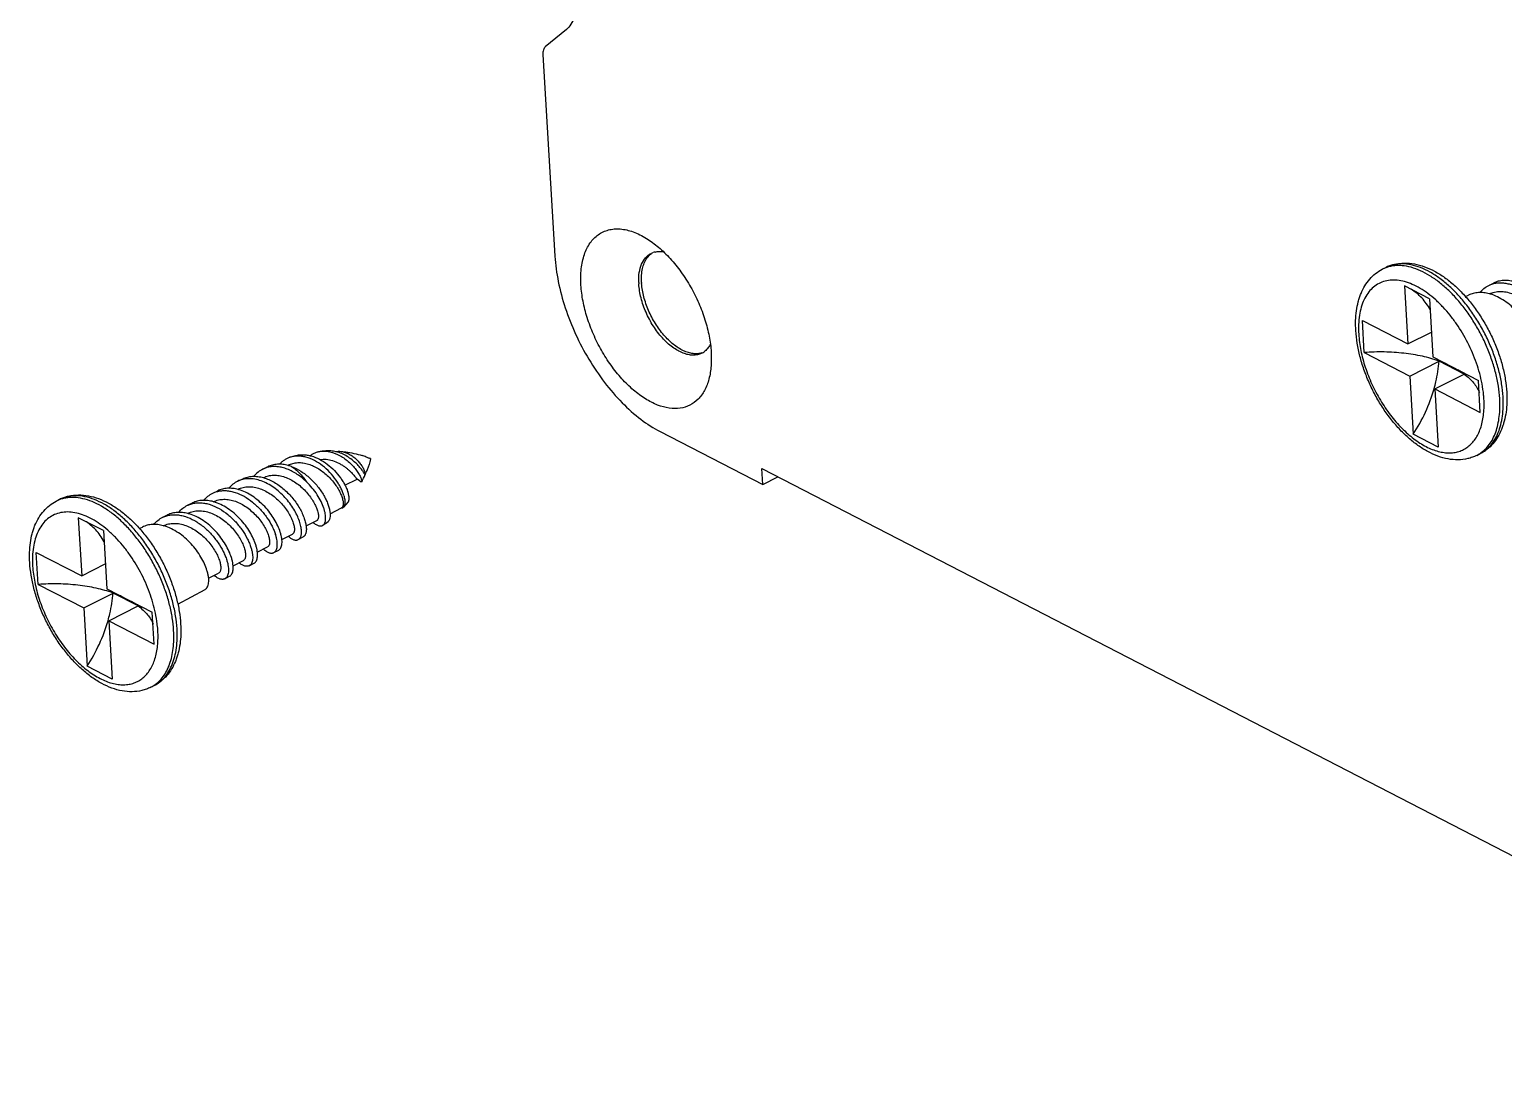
# Model space of a CAD drawing. Header units: millimetres. Extents: x 729 to 1323, y 87 to 507.
# Drawn here: x 1013.6 to 1072.9, y 295.1 to 337.3 of the extents above; entities that cross this region are included whole.
import ezdxf

# ---------------------------------------------------------------- set-up
doc = ezdxf.new("R2010")
doc.units = ezdxf.units.MM
doc.layers.add('02___PRT_ALL_AXES', color=7, linetype='Continuous')

msp = doc.modelspace()

# ---------------------------------------------------------------- linework, layer by layer
at = {"color": 7, "linetype": 'Continuous'}
for p, q in [((1035.206, 337.282), (1034.355, 336.578)), ((1034.259, 336.274), (1034.744, 328.16)), ((1041.031, 324.29), (1041.028, 323.745)), ((1038.976, 321.102), (1043.108, 318.97)), ((1024.013, 319.752), (1023.983, 319.736)), ((1023.013, 319.247), (1023.016, 319.246)), ((1026.294, 318.942), (1026.786, 319.191)), ((1027.084, 319.397), (1027.062, 319.432)), ((1027.106, 319.369), (1027.105, 319.369)), ((1043.108, 318.97), (1043.069, 319.615)), ((1043.069, 319.615), (1090.641, 295.067)), ((1043.108, 318.97), (1043.718, 319.28)), ((1021.997, 318.781), (1021.975, 318.77)), ((1025.695, 317.793), (1026.154, 318.026)), ((1019.98, 317.811), (1019.962, 317.801)), ((1024.728, 317.302), (1025.156, 317.519)), ((1023.752, 316.753), (1024.18, 316.97)), ((1022.766, 316.252), (1023.183, 316.464)), ((1021.789, 315.703), (1022.207, 315.915)), ((1020.803, 315.202), (1021.21, 315.408))]:
    msp.add_line(p, q, dxfattribs=at)
msp.add_lwpolyline([(1026.78, 319.195), (1026.877, 319.133), (1026.946, 319.08)], dxfattribs=at)
for centre, radius, start, end in [((1038.933, 327.634), 0.711, 110.07855, 116.90664), ((1038.939, 327.616), 0.729, 103.08994, 110.05716), ((1068.635, 326.453), 1.324, 110.41524, 116.90648), ((1040.603, 327.19), 2.49, 181.9437, 183.42799), ((1040.787, 327.251), 2.562, 183.42498, 184.18968), ((1071.912, 325.046), 1.656, 73.48481, 74.90269), ((1040.328, 324.887), 0.709, 296.92167, 302.25976), ((1040.32, 324.9), 0.723, 302.28281, 309.6027), ((1023.558, 318.111), 1.686, 69.82317, 74.56663), ((1025.42, 319.066), 1.252, 77.67263, 78.76339), ((1071.242, 321.32), 1.319, 296.92025, 303.40124), ((1022.412, 318.2), 1.004, 103.22156, 115.63075), ((1023.425, 318.695), 0.996, 103.54917, 115.63575), ((1027.033, 319.386), 0.0749, 346.51564, 350.36227), ((1021.574, 317.212), 1.612, 73.91614, 74.91524), ((1015.276, 317.121), 1.324, 110.41524, 116.90648), ((1020.563, 316.706), 1.633, 73.79475, 74.5011), ((1019.561, 316.214), 1.642, 73.50118, 75.31722), ((1018.552, 315.714), 1.656, 73.48481, 74.90269), ((1017.883, 311.988), 1.319, 296.92025, 303.40124)]:
    msp.add_arc(centre, radius, start, end, dxfattribs=at)
for points, start_tangent, end_tangent in [([(1035.591, 338.497), (1035.584, 338.11), (1035.515, 337.771), (1035.388, 337.491), (1035.206, 337.282)], (0.05971, -0.998216), (-0.770734, -0.637157)), ([(1034.355, 336.578), (1034.309, 336.526), (1034.278, 336.456), (1034.26, 336.371), (1034.259, 336.274)], (-0.770734, -0.637157), (0.05971, -0.998216)), ([(1035.791, 326.995), (1035.805, 327.653), (1035.93, 328.227), (1036.161, 328.69), (1036.313, 328.875), (1036.488, 329.024), (1036.683, 329.138), (1036.896, 329.214), (1037.125, 329.253), (1037.369, 329.253), (1037.886, 329.138), (1038.425, 328.874)], (-0.05971, 0.998216), (0.851143, -0.524933)), ([(1038.425, 328.874), (1038.911, 328.518), (1039.38, 328.063), (1039.815, 327.524), (1040.202, 326.92), (1040.527, 326.272), (1040.779, 325.603), (1040.949, 324.934), (1041.031, 324.29)], (0.851143, -0.524933), (0.05971, -0.998216)), ([(1034.744, 328.16), (1034.878, 327.14), (1035.158, 326.08), (1035.574, 325.024), (1036.108, 324.009), (1036.741, 323.077), (1037.448, 322.261), (1038.203, 321.594), (1038.976, 321.102)], (0.05971, -0.998216), (0.888661, -0.458564)), ([(1038.115, 327.106), (1038.137, 327.501), (1038.231, 327.836), (1038.392, 328.096), (1038.495, 328.193), (1038.611, 328.268)], (-0.033832, 0.999428), (0.891663, 0.4527)), ([(1038.229, 327.098), (1038.23, 327.39), (1038.267, 327.657), (1038.45, 328.086)], (-0.05971, 0.998216), (0.583778, 0.811913)), ([(1038.45, 328.086), (1038.489, 328.136), (1038.622, 328.262)], (0.583778, 0.811913), (0.804232, 0.594315)), ([(1038.774, 328.327), (1038.854, 328.341), (1039.111, 328.335)], (0.97394, 0.226808), (0.987316, -0.15877)), ([(1066.969, 325.162), (1066.963, 325.57), (1066.996, 325.958), (1067.068, 326.323), (1067.119, 326.496), (1067.18, 326.661), (1067.334, 326.967), (1067.529, 327.235), (1067.764, 327.46), (1068.036, 327.634)], (-0.05971, 0.998216), (0.891643, 0.45274)), ([(1068.171, 327.702), (1068.349, 327.78), (1068.535, 327.836), (1068.925, 327.884), (1069.328, 327.848), (1069.735, 327.736), (1070.141, 327.553), (1070.54, 327.303), (1070.928, 326.993), (1071.299, 326.629), (1071.649, 326.216), (1071.971, 325.763), (1072.259, 325.277), (1072.509, 324.768), (1072.716, 324.245), (1072.875, 323.717), (1072.985, 323.194), (1073.042, 322.684)], (0.891643, 0.45274), (0.05971, -0.998216)), ([(1072.895, 322.501), (1072.838, 323.017), (1072.726, 323.552), (1072.564, 324.094), (1072.353, 324.633), (1072.098, 325.16), (1071.803, 325.663), (1071.475, 326.133), (1071.12, 326.56), (1070.744, 326.937), (1070.355, 327.257), (1069.961, 327.512), (1069.569, 327.698), (1069.187, 327.812), (1068.822, 327.851), (1068.648, 327.842), (1068.481, 327.814), (1068.322, 327.768), (1068.171, 327.702)], (-0.05971, 0.998216), (-0.891658, -0.45271)), ([(1072.76, 322.433), (1072.705, 322.934), (1072.599, 323.452), (1072.445, 323.979), (1072.244, 324.503), (1072.002, 325.017), (1071.721, 325.51), (1071.408, 325.973), (1071.068, 326.398), (1070.707, 326.777), (1070.332, 327.103), (1069.95, 327.37), (1069.568, 327.574), (1069.192, 327.71), (1068.83, 327.776), (1068.656, 327.782), (1068.489, 327.77), (1068.327, 327.741), (1068.174, 327.694)], (-0.05971, 0.998216), (-0.937157, -0.348907)), ([(1041.028, 323.744), (1040.938, 323.209), (1040.761, 322.757), (1040.503, 322.404), (1040.173, 322.163), (1039.782, 322.042), (1039.345, 322.044), (1038.875, 322.17), (1038.389, 322.416), (1037.904, 322.773), (1037.437, 323.228), (1037.002, 323.767), (1036.617, 324.37), (1036.293, 325.017), (1036.042, 325.685), (1035.873, 326.352), (1035.791, 326.995)], (-0.078903, -0.996882), (-0.05971, 0.998216)), ([(1040.649, 324.255), (1040.483, 324.195), (1040.3, 324.176), (1040.105, 324.197), (1039.9, 324.258), (1039.479, 324.494), (1039.069, 324.867), (1038.703, 325.348), (1038.409, 325.9), (1038.209, 326.479), (1038.118, 327.042)], (-0.891663, -0.4527), (-0.05971, 0.998216)), ([(1040.652, 324.268), (1040.484, 324.235), (1040.302, 324.239), (1040.111, 324.279), (1039.914, 324.355), (1039.513, 324.609), (1039.128, 324.982), (1038.786, 325.449), (1038.511, 325.976), (1038.321, 326.527), (1038.231, 327.064)], (-0.953655, -0.300903), (-0.073027, 0.99733)), ([(1070.487, 326.101), (1070.185, 326.399), (1069.873, 326.655), (1069.557, 326.864), (1069.242, 327.025), (1068.932, 327.134), (1068.633, 327.189), (1068.349, 327.19), (1068.085, 327.137), (1067.845, 327.03), (1067.632, 326.871), (1067.451, 326.663), (1067.303, 326.409), (1067.191, 326.113), (1067.116, 325.779), (1067.081, 325.413), (1067.086, 325.02)], (-0.683015, 0.730404), (0.05971, -0.998216)), ([(1071.956, 326.691), (1072.124, 326.861), (1072.321, 326.985)], (0.625199, 0.780465), (0.900899, 0.434029)), ([(1072.321, 326.985), (1072.369, 327.007), (1072.521, 327.057)], (0.900899, 0.434029), (0.97131, 0.237816)), ([(1073.337, 327.134), (1073.118, 327.175), (1072.905, 327.179), (1072.703, 327.147), (1072.516, 327.079)], (-0.967381, 0.253324), (-0.900931, -0.433961)), ([(1072.521, 327.057), (1072.689, 327.084), (1072.865, 327.086), (1073.046, 327.062), (1073.231, 327.015), (1073.6, 326.851), (1073.954, 326.607), (1074.275, 326.302), (1074.546, 325.959), (1074.756, 325.604), (1074.835, 325.429), (1074.896, 325.261)], (0.97131, 0.237816), (0.299577, -0.954072)), ([(1072.343, 326.645), (1072.119, 326.688), (1071.902, 326.694), (1071.696, 326.662), (1071.505, 326.593)], (-0.965501, 0.260401), (-0.900898, -0.434031)), ([(1072.35, 326.641), (1072.556, 326.714), (1072.779, 326.74), (1073.013, 326.718), (1073.253, 326.652), (1073.491, 326.543), (1073.72, 326.399), (1073.935, 326.225), (1074.129, 326.029), (1074.298, 325.82), (1074.436, 325.607), (1074.543, 325.4), (1074.614, 325.207), (1074.637, 325.119), (1074.651, 325.038), (1074.657, 324.964), (1074.654, 324.899), (1074.644, 324.844), (1074.626, 324.799), (1074.601, 324.764), (1074.569, 324.741)], (0.895943, 0.444169), (-0.891531, -0.45296)), ([(1074.102, 324.845), (1074.001, 325.107), (1073.859, 325.382), (1073.677, 325.656), (1073.46, 325.917), (1073.215, 326.156), (1072.949, 326.36), (1072.668, 326.522), (1072.383, 326.634)], (-0.296725, 0.954963), (-0.958761, 0.284213)), ([(1072.048, 323.027), (1071.954, 323.438), (1071.826, 323.852), (1071.477, 324.67), (1071.022, 325.434), (1070.763, 325.783), (1070.487, 326.101)], (-0.186652, 0.982426), (-0.683015, 0.730404)), ([(1071.839, 320.144), (1071.661, 320.067), (1071.475, 320.011), (1071.085, 319.963), (1070.682, 319.998), (1070.275, 320.11), (1069.87, 320.294), (1069.471, 320.543), (1069.083, 320.853), (1068.711, 321.218), (1068.362, 321.63), (1068.04, 322.084), (1067.751, 322.569), (1067.502, 323.079), (1067.295, 323.602), (1067.135, 324.13), (1067.026, 324.653), (1066.969, 325.162)], (-0.891643, -0.45274), (-0.05971, 0.998216)), ([(1040.988, 324.601), (1040.959, 324.551), (1040.86, 324.418)], (-0.47206, -0.881566), (-0.672635, -0.739974)), ([(1067.086, 325.02), (1067.172, 324.366), (1067.351, 323.688), (1067.617, 323.01), (1067.96, 322.36), (1068.366, 321.762), (1068.819, 321.239), (1069.058, 321.013), (1069.303, 320.812), (1069.55, 320.639), (1069.798, 320.496), (1070.044, 320.384), (1070.286, 320.305), (1070.521, 320.258), (1070.748, 320.244), (1070.963, 320.264), (1071.166, 320.317), (1071.353, 320.403), (1071.523, 320.521), (1071.675, 320.67), (1071.807, 320.848), (1071.918, 321.054), (1072.007, 321.285), (1072.072, 321.54), (1072.114, 321.816), (1072.132, 322.11), (1072.125, 322.42)], (0.05971, -0.998216), (-0.05971, 0.998216)), ([(1040.86, 324.418), (1040.841, 324.398), (1040.781, 324.342)], (-0.672635, -0.739974), (-0.770675, -0.637228)), ([(1073.042, 322.684), (1073.048, 322.277), (1073.015, 321.888), (1072.943, 321.523), (1072.892, 321.351), (1072.831, 321.186), (1072.677, 320.88), (1072.482, 320.611), (1072.246, 320.386), (1071.974, 320.213)], (0.05971, -0.998216), (-0.891643, -0.45274)), ([(1072.125, 322.42), (1072.114, 322.568), (1072.048, 323.027)], (-0.05971, 0.998216), (-0.186652, 0.982426)), ([(1071.968, 320.219), (1072.165, 320.377), (1072.337, 320.574), (1072.483, 320.809), (1072.599, 321.077), (1072.686, 321.378), (1072.742, 321.706), (1072.767, 322.059), (1072.76, 322.433)], (0.834974, 0.55029), (-0.05971, 0.998216)), ([(1071.974, 320.213), (1072.2, 320.358), (1072.398, 320.549), (1072.567, 320.785), (1072.702, 321.062), (1072.804, 321.376), (1072.871, 321.724), (1072.901, 322.101), (1072.895, 322.501)], (0.891658, 0.45271), (-0.05971, 0.998216)), ([(1024.892, 320.133), (1025.001, 320.205), (1025.12, 320.26), (1025.248, 320.296), (1025.383, 320.314)], (0.790941, 0.611892), (0.998188, 0.060175)), ([(1025.383, 320.314), (1025.452, 320.316), (1025.664, 320.294)], (0.998188, 0.060175), (0.980837, -0.194832)), ([(1027.062, 319.432), (1026.985, 319.545), (1026.868, 319.691), (1026.715, 319.849), (1026.531, 320.001), (1026.327, 320.134), (1026.109, 320.237), (1025.886, 320.302), (1025.668, 320.323)], (-0.535455, 0.844564), (-0.999996, -0.002998)), ([(1025.917, 320.299), (1025.96, 320.305), (1026.094, 320.306)], (0.986201, 0.165554), (0.996345, -0.085423)), ([(1026.094, 320.306), (1026.256, 320.275), (1026.419, 320.213), (1026.577, 320.122), (1026.725, 320.007), (1026.855, 319.875), (1026.963, 319.736), (1027.043, 319.601), (1027.072, 319.539), (1027.092, 319.482)], (0.996345, -0.085423), (0.292759, -0.956186)), ([(1024.007, 319.736), (1023.788, 319.779), (1023.577, 319.786), (1023.375, 319.755), (1023.189, 319.687)], (-0.964215, 0.265122), (-0.900954, -0.433914)), ([(1024.082, 320.065), (1023.965, 320.018), (1023.856, 319.955), (1023.755, 319.878), (1023.664, 319.786)], (-0.950591, -0.310448), (-0.66089, -0.750483)), ([(1024.013, 319.752), (1024.197, 319.821), (1024.396, 319.851), (1024.605, 319.841), (1024.82, 319.793), (1025.034, 319.71), (1025.243, 319.595), (1025.442, 319.453), (1025.626, 319.29), (1025.79, 319.113), (1025.931, 318.929), (1026.046, 318.744), (1026.133, 318.568), (1026.191, 318.405), (1026.21, 318.332), (1026.221, 318.264), (1026.225, 318.204), (1026.222, 318.151), (1026.213, 318.106), (1026.197, 318.069)], (0.891655, 0.452716), (-0.496847, -0.867838)), ([(1026.246, 318.533), (1026.196, 318.678), (1026.127, 318.832), (1026.04, 318.99), (1025.937, 319.149), (1025.687, 319.456), (1025.39, 319.726), (1025.063, 319.936), (1024.724, 320.069), (1024.555, 320.103), (1024.391, 320.114), (1024.233, 320.101), (1024.082, 320.065)], (-0.282647, 0.959224), (-0.950591, -0.310448)), ([(1024.312, 320.135), (1024.46, 320.163), (1024.614, 320.171), (1024.774, 320.156), (1024.937, 320.12), (1025.265, 319.988), (1025.581, 319.786), (1025.867, 319.531), (1026.109, 319.243), (1026.209, 319.095), (1026.294, 318.949), (1026.362, 318.808), (1026.413, 318.676)], (0.963668, 0.267102), (0.314492, -0.94926)), ([(1025.289, 319.973), (1025.411, 319.986), (1025.536, 319.984), (1025.792, 319.934), (1026.043, 319.831), (1026.162, 319.764), (1026.274, 319.689), (1026.378, 319.609), (1026.472, 319.528), (1026.554, 319.448), (1026.625, 319.373), (1026.682, 319.307), (1026.706, 319.278), (1026.727, 319.253), (1026.744, 319.231), (1026.759, 319.214), (1026.771, 319.202), (1026.78, 319.195)], (0.984188, 0.177126), (0.863944, -0.503588)), ([(1025.687, 320.289), (1026.098, 320.13), (1026.293, 320.005), (1026.472, 319.858), (1026.631, 319.698), (1026.763, 319.534), (1026.864, 319.378), (1026.903, 319.306), (1026.932, 319.242)], (0.97695, -0.213469), (0.384735, -0.923027)), ([(1027.274, 320.025), (1027.219, 320.047), (1027.15, 320.077), (1027.071, 320.108), (1026.982, 320.138)], (-0.946985, 0.321279), (-0.95741, 0.288731)), ([(1027.328, 320.015), (1027.315, 320.019), (1027.273, 320.026)], (-0.960093, 0.279682), (-0.993339, 0.115233)), ([(1027.328, 320.015), (1027.304, 320.017), (1027.274, 320.025)], (-0.997451, -0.071357), (-0.946985, 0.321279)), ([(1022.178, 319.201), (1022.369, 319.27), (1022.574, 319.3), (1022.791, 319.292), (1023.013, 319.247)], (0.901046, 0.433724), (0.962131, -0.272587)), ([(1024.415, 316.756), (1024.455, 316.786), (1024.489, 316.827), (1024.515, 316.879), (1024.534, 316.942), (1024.544, 317.015), (1024.545, 317.097), (1024.538, 317.188), (1024.522, 317.286), (1024.462, 317.501), (1024.366, 317.733), (1024.235, 317.975), (1024.072, 318.216), (1023.88, 318.448), (1023.663, 318.662), (1023.427, 318.849), (1023.178, 319.002), (1022.923, 319.116), (1022.667, 319.185), (1022.418, 319.205), (1022.183, 319.177)], (0.881867, 0.471498), (-0.97334, -0.229369)), ([(1022.994, 319.594), (1022.799, 319.47), (1022.633, 319.301)], (-0.901108, -0.433594), (-0.62004, -0.78457)), ([(1023.016, 319.245), (1023.211, 319.317), (1023.422, 319.345), (1023.645, 319.329), (1023.872, 319.271), (1024.099, 319.173), (1024.317, 319.042), (1024.522, 318.882), (1024.708, 318.703), (1024.87, 318.51), (1025.004, 318.314), (1025.108, 318.123), (1025.18, 317.945), (1025.203, 317.864), (1025.219, 317.789), (1025.226, 317.722), (1025.226, 317.663), (1025.219, 317.612), (1025.204, 317.571), (1025.183, 317.54), (1025.156, 317.519)], (0.891604, 0.452816), (-0.89154, -0.452943)), ([(1023.016, 319.246), (1023.443, 319.062), (1023.649, 318.929), (1023.846, 318.772), (1024.03, 318.596), (1024.198, 318.406), (1024.346, 318.207), (1024.473, 318.004), (1024.576, 317.803), (1024.655, 317.609), (1024.708, 317.428), (1024.736, 317.263), (1024.739, 317.121), (1024.731, 317.059), (1024.718, 317.004), (1024.699, 316.957), (1024.675, 316.917), (1024.645, 316.885), (1024.611, 316.861)], (0.961683, -0.274163), (-0.881748, -0.471721)), ([(1024.745, 319.082), (1024.374, 319.38), (1024.176, 319.497), (1023.974, 319.589), (1023.771, 319.653), (1023.571, 319.688), (1023.377, 319.692), (1023.191, 319.664)], (-0.722359, 0.691518), (-0.972044, -0.234799)), ([(1024.14, 319.694), (1024.522, 319.502), (1024.706, 319.374), (1024.881, 319.227), (1025.192, 318.894), (1025.324, 318.715), (1025.439, 318.533), (1025.533, 318.354), (1025.607, 318.18), (1025.66, 318.017), (1025.691, 317.867), (1025.701, 317.736), (1025.691, 317.627), (1025.678, 317.581), (1025.661, 317.542), (1025.639, 317.51), (1025.613, 317.484)], (0.938744, -0.344615), (-0.788935, -0.614477)), ([(1024.14, 319.694), (1024.3, 319.578), (1024.457, 319.436), (1024.607, 319.269), (1024.745, 319.082)], (0.848889, -0.528572), (0.55789, -0.829915)), ([(1026.932, 319.242), (1026.951, 319.191), (1026.964, 319.148), (1026.97, 319.114), (1026.971, 319.1), (1026.97, 319.09)], (0.384735, -0.923027), (-0.155536, -0.98783)), ([(1027.1, 319.373), (1027.093, 319.382), (1027.084, 319.397)], (-0.643548, 0.765405), (-0.532502, 0.846429)), ([(1027.092, 319.482), (1027.104, 319.435), (1027.108, 319.397)], (0.292759, -0.956186), (0.024129, -0.999709)), ([(1027.105, 319.369), (1027.103, 319.37), (1027.1, 319.373)], (-0.928559, 0.371186), (-0.643548, 0.765405)), ([(1027.108, 319.397), (1027.108, 319.39), (1027.107, 319.373)], (0.024129, -0.999709), (-0.168593, -0.985686)), ([(1014.812, 318.37), (1014.99, 318.448), (1015.176, 318.504), (1015.566, 318.551), (1015.969, 318.516), (1016.376, 318.404), (1016.781, 318.22), (1017.18, 317.971), (1017.568, 317.661), (1017.94, 317.297), (1018.29, 316.884), (1018.611, 316.431), (1018.9, 315.945), (1019.15, 315.436), (1019.356, 314.912), (1019.516, 314.385), (1019.626, 313.861), (1019.682, 313.352)], (0.891643, 0.45274), (0.05971, -0.998216)), ([(1019.536, 313.169), (1019.478, 313.685), (1019.367, 314.219), (1019.204, 314.761), (1018.993, 315.301), (1018.738, 315.827), (1018.444, 316.33), (1018.116, 316.8), (1017.76, 317.228), (1017.385, 317.605), (1016.996, 317.925), (1016.602, 318.18), (1016.21, 318.366), (1015.828, 318.48), (1015.463, 318.519), (1015.289, 318.51), (1015.122, 318.482), (1014.963, 318.435), (1014.812, 318.37)], (-0.05971, 0.998216), (-0.891658, -0.45271)), ([(1020.614, 318.329), (1020.781, 318.499), (1020.977, 318.623)], (0.621485, 0.783426), (0.9009, 0.434028)), ([(1020.977, 318.623), (1021.026, 318.645), (1021.178, 318.694)], (0.9009, 0.434028), (0.972018, 0.234907)), ([(1021.994, 318.769), (1021.775, 318.811), (1021.562, 318.817), (1021.36, 318.785), (1021.173, 318.717)], (-0.96555, 0.260219), (-0.901052, -0.43371)), ([(1021.178, 318.694), (1021.342, 318.721), (1021.514, 318.723), (1021.691, 318.7), (1021.872, 318.654), (1022.232, 318.495), (1022.578, 318.259), (1022.891, 317.965), (1023.156, 317.633), (1023.361, 317.289), (1023.439, 317.12), (1023.499, 316.958)], (0.972018, 0.234907), (0.306921, -0.951735)), ([(1021.978, 319.105), (1021.785, 318.982), (1021.619, 318.815)], (-0.901058, -0.433699), (-0.624478, -0.781042)), ([(1021.997, 318.781), (1022.197, 318.855), (1022.414, 318.883), (1022.643, 318.865), (1022.877, 318.803), (1023.109, 318.7), (1023.334, 318.563), (1023.544, 318.396), (1023.734, 318.208), (1023.9, 318.007), (1024.037, 317.803), (1024.142, 317.603), (1024.214, 317.418), (1024.238, 317.333), (1024.253, 317.254), (1024.259, 317.184), (1024.258, 317.122), (1024.249, 317.068), (1024.233, 317.025), (1024.21, 316.992), (1024.18, 316.97)], (0.891622, 0.452781), (-0.891629, -0.452766)), ([(1023.689, 317.058), (1023.59, 317.308), (1023.451, 317.57), (1023.274, 317.831), (1023.064, 318.08), (1022.826, 318.307), (1022.568, 318.502), (1022.297, 318.656), (1022.021, 318.761)], (-0.307656, 0.951498), (-0.960865, 0.277016)), ([(1025.41, 317.334), (1025.451, 317.374), (1025.483, 317.43), (1025.505, 317.5), (1025.516, 317.584), (1025.515, 317.679), (1025.502, 317.786), (1025.477, 317.901), (1025.441, 318.025), (1025.331, 318.288), (1025.175, 318.561), (1024.978, 318.83), (1024.745, 319.082)], (0.817646, 0.575721), (-0.722359, 0.691518)), ([(1026.246, 318.533), (1026.282, 318.373), (1026.29, 318.301), (1026.292, 318.236), (1026.286, 318.178), (1026.275, 318.128), (1026.234, 318.053)], (0.282647, -0.959224), (-0.679809, -0.733389)), ([(1026.428, 318.276), (1026.456, 318.336), (1026.462, 318.377), (1026.463, 318.425), (1026.459, 318.48), (1026.449, 318.54), (1026.413, 318.676)], (0.63612, 0.77159), (-0.314492, 0.94926)), ([(1026.967, 319.08), (1026.963, 319.076), (1026.959, 319.074), (1026.953, 319.076), (1026.946, 319.08)], (-0.469236, -0.883073), (-0.77516, 0.631765)), ([(1026.97, 319.09), (1026.969, 319.087), (1026.967, 319.08)], (-0.155536, -0.98783), (-0.469236, -0.883073)), ([(1013.609, 315.83), (1013.604, 316.238), (1013.636, 316.626), (1013.708, 316.991), (1013.759, 317.164), (1013.821, 317.329), (1013.974, 317.634), (1014.17, 317.903), (1014.405, 318.128), (1014.677, 318.302)], (-0.05971, 0.998216), (0.891643, 0.45274)), ([(1019.4, 313.101), (1019.345, 313.601), (1019.24, 314.12), (1019.085, 314.646), (1018.885, 315.171), (1018.642, 315.685), (1018.362, 316.178), (1018.048, 316.641), (1017.708, 317.066), (1017.348, 317.445), (1016.973, 317.771), (1016.591, 318.038), (1016.208, 318.242), (1015.833, 318.378), (1015.471, 318.444), (1015.297, 318.45), (1015.129, 318.438), (1014.968, 318.409), (1014.814, 318.362)], (-0.05971, 0.998216), (-0.937157, -0.348907)), ([(1019.601, 317.845), (1019.767, 318.012), (1019.961, 318.134)], (0.627239, 0.778826), (0.9009, 0.434027)), ([(1019.961, 318.134), (1020.011, 318.156), (1020.167, 318.207)], (0.9009, 0.434027), (0.972853, 0.231426)), ([(1021, 318.28), (1020.776, 318.324), (1020.559, 318.331), (1020.353, 318.3), (1020.162, 318.231)], (-0.96364, 0.267206), (-0.900899, -0.434029)), ([(1020.167, 318.207), (1020.333, 318.233), (1020.507, 318.234), (1020.686, 318.21), (1020.868, 318.163), (1021.232, 318.001), (1021.581, 317.761), (1021.897, 317.462), (1022.165, 317.125), (1022.372, 316.776), (1022.45, 316.604), (1022.51, 316.44)], (0.972853, 0.231426), (0.303167, -0.952937)), ([(1021.004, 318.277), (1021.204, 318.35), (1021.421, 318.376), (1021.65, 318.357), (1021.884, 318.295), (1022.116, 318.192), (1022.339, 318.054), (1022.549, 317.887), (1022.739, 317.699), (1022.904, 317.499), (1023.041, 317.294), (1023.146, 317.095), (1023.217, 316.91), (1023.24, 316.825), (1023.255, 316.747), (1023.262, 316.677), (1023.261, 316.615), (1023.252, 316.562), (1023.235, 316.519), (1023.212, 316.486), (1023.183, 316.464)], (0.894222, 0.447624), (-0.891527, -0.452967)), ([(1022.705, 316.542), (1022.606, 316.796), (1022.465, 317.062), (1022.286, 317.328), (1022.074, 317.581), (1021.834, 317.812), (1021.573, 318.01), (1021.299, 318.167), (1021.019, 318.274)], (-0.303899, 0.952704), (-0.960272, 0.279065)), ([(1026.156, 318.013), (1026.151, 318.013), (1026.137, 318.012)], (-0.993115, -0.117142), (-0.999934, 0.011494)), ([(1026.197, 318.069), (1026.178, 318.043), (1026.154, 318.026)], (-0.496847, -0.867838), (-0.89177, -0.452489)), ([(1026.181, 318.019), (1026.175, 318.017), (1026.156, 318.013)], (-0.950321, -0.31127), (-0.993115, -0.117142)), ([(1026.234, 318.053), (1026.209, 318.032), (1026.181, 318.019)], (-0.679809, -0.733389), (-0.950321, -0.31127)), ([(1017.128, 316.769), (1016.825, 317.067), (1016.513, 317.322), (1016.197, 317.532), (1015.882, 317.693), (1015.573, 317.801), (1015.274, 317.857), (1014.99, 317.858), (1014.726, 317.804), (1014.486, 317.697), (1014.273, 317.539), (1014.091, 317.331), (1013.943, 317.077), (1013.831, 316.78), (1013.757, 316.447), (1013.722, 316.081), (1013.726, 315.688)], (-0.683015, 0.730404), (0.05971, -0.998216)), ([(1018.984, 317.313), (1018.76, 317.356), (1018.543, 317.362), (1018.337, 317.33), (1018.146, 317.26)], (-0.965501, 0.260401), (-0.900898, -0.434031)), ([(1018.597, 317.359), (1018.765, 317.528), (1018.961, 317.653)], (0.625199, 0.780465), (0.900899, 0.434029)), ([(1018.961, 317.653), (1019.009, 317.675), (1019.161, 317.724)], (0.900899, 0.434029), (0.97131, 0.237816)), ([(1018.991, 317.308), (1019.196, 317.382), (1019.419, 317.407), (1019.654, 317.386), (1019.893, 317.319), (1020.131, 317.211), (1020.361, 317.067), (1020.576, 316.893), (1020.77, 316.697), (1020.938, 316.488), (1021.077, 316.275), (1021.183, 316.068), (1021.255, 315.875), (1021.278, 315.787), (1021.292, 315.705), (1021.297, 315.632), (1021.295, 315.567), (1021.284, 315.512), (1021.266, 315.466), (1021.241, 315.432), (1021.21, 315.408)], (0.895943, 0.444169), (-0.891531, -0.45296)), ([(1019.978, 317.802), (1019.758, 317.843), (1019.546, 317.847), (1019.344, 317.815), (1019.156, 317.747)], (-0.967381, 0.253324), (-0.900931, -0.433961)), ([(1019.161, 317.724), (1019.329, 317.752), (1019.505, 317.754), (1019.687, 317.73), (1019.871, 317.683), (1020.241, 317.518), (1020.595, 317.275), (1020.915, 316.97), (1021.187, 316.627), (1021.397, 316.271), (1021.476, 316.097), (1021.536, 315.929)], (0.97131, 0.237816), (0.299577, -0.954072)), ([(1019.98, 317.811), (1020.185, 317.886), (1020.408, 317.914), (1020.643, 317.894), (1020.883, 317.829), (1021.122, 317.721), (1021.352, 317.577), (1021.568, 317.403), (1021.763, 317.208), (1021.933, 316.998), (1022.073, 316.785), (1022.179, 316.577), (1022.252, 316.383), (1022.275, 316.295), (1022.289, 316.213), (1022.295, 316.139), (1022.292, 316.074), (1022.282, 316.018), (1022.264, 315.973), (1022.239, 315.938), (1022.207, 315.915)], (0.891602, 0.452821), (-0.891548, -0.452927)), ([(1021.726, 316.028), (1021.627, 316.287), (1021.485, 316.556), (1021.305, 316.825), (1021.092, 317.083), (1020.85, 317.317), (1020.586, 317.519), (1020.31, 317.678), (1020.028, 317.788)], (-0.30027, 0.953854), (-0.958839, 0.283949)), ([(1025.016, 317.442), (1025.13, 317.357), (1025.185, 317.329), (1025.237, 317.311), (1025.286, 317.302), (1025.331, 317.303), (1025.373, 317.314), (1025.41, 317.334)], (0.748873, -0.662713), (0.817646, 0.575721)), ([(1018.689, 313.695), (1018.594, 314.105), (1018.466, 314.52), (1018.118, 315.338), (1017.663, 316.102), (1017.404, 316.45), (1017.128, 316.769)], (-0.186652, 0.982426), (-0.683015, 0.730404)), ([(1020.742, 315.512), (1020.642, 315.775), (1020.499, 316.049), (1020.317, 316.323), (1020.101, 316.585), (1019.856, 316.824), (1019.589, 317.028), (1019.309, 317.19), (1019.023, 317.302)], (-0.296725, 0.954963), (-0.958761, 0.284213)), ([(1023.436, 316.233), (1023.486, 316.271), (1023.525, 316.326), (1023.552, 316.398), (1023.568, 316.485), (1023.571, 316.586), (1023.56, 316.7), (1023.537, 316.825), (1023.499, 316.958)], (0.881788, 0.471646), (-0.306921, 0.951735)), ([(1023.627, 316.335), (1023.677, 316.373), (1023.715, 316.428), (1023.743, 316.5), (1023.758, 316.586), (1023.761, 316.687), (1023.751, 316.801), (1023.727, 316.925), (1023.689, 317.058)], (0.881563, 0.472066), (-0.307656, 0.951498)), ([(1024.017, 316.883), (1024.131, 316.798), (1024.238, 316.748), (1024.287, 316.737), (1024.334, 316.735), (1024.376, 316.741), (1024.415, 316.756)], (0.750945, -0.660365), (0.881867, 0.471498)), ([(1022.51, 316.44), (1022.548, 316.304), (1022.571, 316.177), (1022.581, 316.061), (1022.578, 315.958), (1022.561, 315.87), (1022.533, 315.796), (1022.493, 315.74), (1022.442, 315.701)], (0.303167, -0.952937), (-0.881394, -0.472381)), ([(1022.638, 315.806), (1022.689, 315.845), (1022.728, 315.901), (1022.757, 315.974), (1022.773, 316.062), (1022.776, 316.165), (1022.766, 316.28), (1022.743, 316.406), (1022.705, 316.542)], (0.881401, 0.472368), (-0.303899, 0.952704)), ([(1023.015, 316.373), (1023.135, 316.28), (1023.193, 316.248), (1023.248, 316.226), (1023.301, 316.213), (1023.35, 316.21), (1023.395, 316.217), (1023.436, 316.233)], (0.741908, -0.670502), (0.881788, 0.471646)), ([(1018.48, 310.812), (1018.302, 310.734), (1018.116, 310.679), (1017.726, 310.631), (1017.323, 310.666), (1016.916, 310.778), (1016.51, 310.962), (1016.111, 311.211), (1015.723, 311.521), (1015.352, 311.885), (1015.002, 312.298), (1014.68, 312.752), (1014.392, 313.237), (1014.142, 313.746), (1013.935, 314.27), (1013.776, 314.797), (1013.666, 315.321), (1013.609, 315.83)], (-0.891643, -0.45274), (-0.05971, 0.998216)), ([(1013.726, 315.688), (1013.812, 315.034), (1013.992, 314.355), (1014.258, 313.678), (1014.601, 313.028), (1015.006, 312.43), (1015.46, 311.907), (1015.699, 311.68), (1015.943, 311.48), (1016.191, 311.307), (1016.439, 311.164), (1016.685, 311.052), (1016.927, 310.972), (1017.162, 310.926), (1017.388, 310.912), (1017.604, 310.932), (1017.806, 310.985), (1017.993, 311.071), (1018.164, 311.189), (1018.316, 311.338), (1018.448, 311.516), (1018.559, 311.722), (1018.648, 311.953), (1018.713, 312.208), (1018.755, 312.484), (1018.772, 312.778), (1018.766, 313.088)], (0.05971, -0.998216), (-0.05971, 0.998216)), ([(1021.536, 315.929), (1021.574, 315.791), (1021.597, 315.662), (1021.607, 315.544), (1021.603, 315.44), (1021.586, 315.349), (1021.556, 315.275), (1021.515, 315.217), (1021.463, 315.178)], (0.299577, -0.954072), (-0.881399, -0.472372)), ([(1021.654, 315.28), (1021.706, 315.319), (1021.747, 315.376), (1021.776, 315.451), (1021.793, 315.541), (1021.797, 315.645), (1021.787, 315.762), (1021.764, 315.891), (1021.726, 316.028)], (0.881759, 0.4717), (-0.30027, 0.953854)), ([(1022.442, 315.701), (1022.402, 315.685), (1022.358, 315.678), (1022.311, 315.68), (1022.26, 315.69), (1022.206, 315.71), (1022.151, 315.738), (1022.034, 315.821)], (-0.881394, -0.472381), (-0.76409, 0.64511)), ([(1020.665, 314.751), (1020.718, 314.791), (1020.76, 314.85), (1020.79, 314.925), (1020.808, 315.017), (1020.813, 315.123), (1020.803, 315.242), (1020.78, 315.373), (1020.742, 315.512)], (0.8814, 0.47237), (-0.296725, 0.954963)), ([(1021.463, 315.178), (1021.421, 315.161), (1021.374, 315.153), (1021.324, 315.156), (1021.269, 315.168), (1021.212, 315.19), (1021.153, 315.221), (1021.029, 315.313)], (-0.881399, -0.472372), (-0.753193, 0.6578)), ([(1019.682, 313.352), (1019.688, 312.944), (1019.656, 312.556), (1019.584, 312.191), (1019.532, 312.019), (1019.471, 311.853), (1019.318, 311.548), (1019.122, 311.279), (1018.887, 311.054), (1018.615, 310.88)], (0.05971, -0.998216), (-0.891643, -0.45274)), ([(1018.766, 313.088), (1018.754, 313.236), (1018.689, 313.695)], (-0.05971, 0.998216), (-0.186652, 0.982426)), ([(1018.609, 310.887), (1018.806, 311.045), (1018.978, 311.242), (1019.123, 311.476), (1019.24, 311.745), (1019.327, 312.046), (1019.383, 312.374), (1019.407, 312.727), (1019.4, 313.101)], (0.834974, 0.55029), (-0.05971, 0.998216)), ([(1018.615, 310.88), (1018.841, 311.026), (1019.039, 311.217), (1019.207, 311.453), (1019.343, 311.73), (1019.445, 312.044), (1019.511, 312.392), (1019.542, 312.769), (1019.536, 313.169)], (0.891658, 0.45271), (-0.05971, 0.998216))]:
    msp.add_spline(points, degree=3, dxfattribs=dict(at, start_tangent=start_tangent, end_tangent=end_tangent))
at = {"layer": '02___PRT_ALL_AXES', "color": 7, "linetype": 'Continuous'}
for p, q in [((1068.036, 327.634), (1068.171, 327.702)), ((1068.923, 326.966), (1069.063, 324.625)), ((1069.931, 326.446), (1068.923, 326.966)), ((1072.321, 326.985), (1072.516, 327.079)), ((1069.931, 326.446), (1070.071, 324.105)), ((1071.378, 326.532), (1071.505, 326.593)), ((1067.31, 324.28), (1067.233, 325.569)), ((1067.233, 325.569), (1069.063, 324.625)), ((1069.063, 324.625), (1070.011, 325.106)), ((1067.31, 324.28), (1069.14, 323.335)), ((1069.14, 323.335), (1070.323, 323.936)), ((1070.071, 324.105), (1071.9, 323.161)), ((1070.323, 323.936), (1070.321, 323.976)), ((1070.323, 323.936), (1070.353, 323.96)), ((1071.331, 323.416), (1070.323, 323.936)), ((1069.14, 323.335), (1069.28, 320.994)), ((1070.148, 322.815), (1071.331, 323.416)), ((1071.331, 323.416), (1071.329, 323.456)), ((1070.148, 322.815), (1070.288, 320.474)), ((1070.148, 322.815), (1071.978, 321.871)), ((1071.978, 321.871), (1071.9, 323.161)), ((1070.288, 320.474), (1069.28, 320.994)), ((1024.082, 320.065), (1024.312, 320.135)), ((1071.839, 320.144), (1071.974, 320.213)), ((1021.978, 319.105), (1022.178, 319.201)), ((1022.994, 319.594), (1023.189, 319.687)), ((1027.108, 319.371), (1027.107, 319.37)), ((1027.112, 319.379), (1027.108, 319.371)), ((1020.978, 318.623), (1021.173, 318.717)), ((1014.677, 318.302), (1014.812, 318.37)), ((1019.962, 318.134), (1020.162, 318.231)), ((1026.428, 318.276), (1026.234, 318.053)), ((1015.563, 317.634), (1015.703, 315.293)), ((1016.571, 317.114), (1015.563, 317.634)), ((1018.961, 317.653), (1019.157, 317.747)), ((1016.571, 317.114), (1016.711, 314.773)), ((1018.019, 317.199), (1018.146, 317.26)), ((1024.415, 316.756), (1024.611, 316.861)), ((1013.951, 314.947), (1013.874, 316.237)), ((1013.874, 316.237), (1015.703, 315.293)), ((1023.436, 316.233), (1023.627, 316.335)), ((1015.703, 315.293), (1016.651, 315.774)), ((1022.442, 315.701), (1022.638, 315.806)), ((1021.463, 315.177), (1021.654, 315.28)), ((1013.951, 314.947), (1015.781, 314.003)), ((1015.781, 314.003), (1016.964, 314.604)), ((1016.711, 314.773), (1018.541, 313.828)), ((1016.964, 314.604), (1016.961, 314.644)), ((1016.964, 314.604), (1016.994, 314.627)), ((1017.972, 314.084), (1016.964, 314.604)), ((1019.562, 314.16), (1020.665, 314.751)), ((1015.781, 314.003), (1015.921, 311.662)), ((1016.788, 313.483), (1017.972, 314.084)), ((1017.972, 314.084), (1017.969, 314.124)), ((1018.618, 312.539), (1018.541, 313.828)), ((1016.788, 313.483), (1016.928, 311.142)), ((1016.788, 313.483), (1018.618, 312.539)), ((1016.928, 311.142), (1015.921, 311.662)), ((1018.48, 310.812), (1018.615, 310.88))]:
    msp.add_line(p, q, dxfattribs=at)
for centre, radius, start, end in [((1065.182, 324.352), 5.158, 355.3727, 355.79845), ((1061.82, 318.942), 10.51, 25.19442, 25.5062), ((1025.683, 315.347), 4.977, 90.17368, 93.45421), ((1023.09, 321.139), 4.389, 332.02902, 336.22746), ((1023.236, 321.074), 4.23, 336.37834, 337.61524), ((1022.364, 321.657), 5.288, 305.16087, 307.90634), ((1011.823, 315.02), 5.158, 355.3727, 355.79845), ((1008.461, 309.61), 10.51, 25.19442, 25.5062)]:
    msp.add_arc(centre, radius, start, end, dxfattribs=at)
for points, start_tangent, end_tangent in [([(1069.965, 325.998), (1069.807, 326.253), (1069.625, 326.478), (1069.419, 326.671), (1069.193, 326.831)], (-0.473609, 0.880735), (-0.85661, 0.515964)), ([(1070.323, 323.936), (1069.647, 324.129), (1068.902, 324.252), (1068.115, 324.303), (1067.31, 324.28)], (-0.942632, 0.333835), (-0.997156, -0.075361)), ([(1070.118, 322.824), (1070.191, 323.104), (1070.323, 323.936)], (0.273549, 0.961858), (0.080669, 0.996741)), ([(1070.664, 323.801), (1070.581, 323.836), (1070.323, 323.936)], (-0.913681, 0.406433), (-0.942632, 0.333835)), ([(1071.331, 323.416), (1071.269, 323.461), (1071.069, 323.591)], (-0.798951, 0.601397), (-0.857984, 0.513676)), ([(1071.331, 323.416), (1071.535, 323.245), (1071.705, 323.064), (1071.841, 322.874), (1071.941, 322.678)], (0.798951, -0.601397), (0.379304, -0.925272)), ([(1069.28, 320.994), (1069.77, 321.882), (1070.118, 322.824)], (0.547637, 0.836716), (0.273549, 0.961858)), ([(1026.094, 320.306), (1026.327, 320.28), (1026.982, 320.138)], (0.996336, -0.085525), (0.957366, -0.288877)), ([(1027.328, 320.015), (1027.293, 319.882), (1027.147, 319.463)], (-0.236291, -0.971682), (-0.380809, -0.924654)), ([(1016.605, 316.666), (1016.448, 316.921), (1016.265, 317.146), (1016.06, 317.339), (1015.833, 317.499)], (-0.473609, 0.880735), (-0.85661, 0.515964)), ([(1016.964, 314.604), (1016.287, 314.796), (1015.543, 314.92), (1014.756, 314.971), (1013.951, 314.947)], (-0.942632, 0.333835), (-0.997156, -0.075361)), ([(1016.759, 313.491), (1016.832, 313.772), (1016.964, 314.604)], (0.273549, 0.961858), (0.080669, 0.996741)), ([(1017.304, 314.469), (1017.222, 314.504), (1016.964, 314.604)], (-0.913681, 0.406433), (-0.942632, 0.333835)), ([(1017.972, 314.084), (1017.91, 314.129), (1017.71, 314.259)], (-0.798951, 0.601397), (-0.857984, 0.513676)), ([(1017.972, 314.084), (1018.175, 313.913), (1018.346, 313.732), (1018.481, 313.542), (1018.581, 313.345)], (0.798951, -0.601397), (0.379304, -0.925272)), ([(1015.921, 311.662), (1016.41, 312.55), (1016.759, 313.491)], (0.547637, 0.836716), (0.273549, 0.961858))]:
    msp.add_spline(points, degree=3, dxfattribs=dict(at, start_tangent=start_tangent, end_tangent=end_tangent))

doc.saveas('drawing.dxf')
